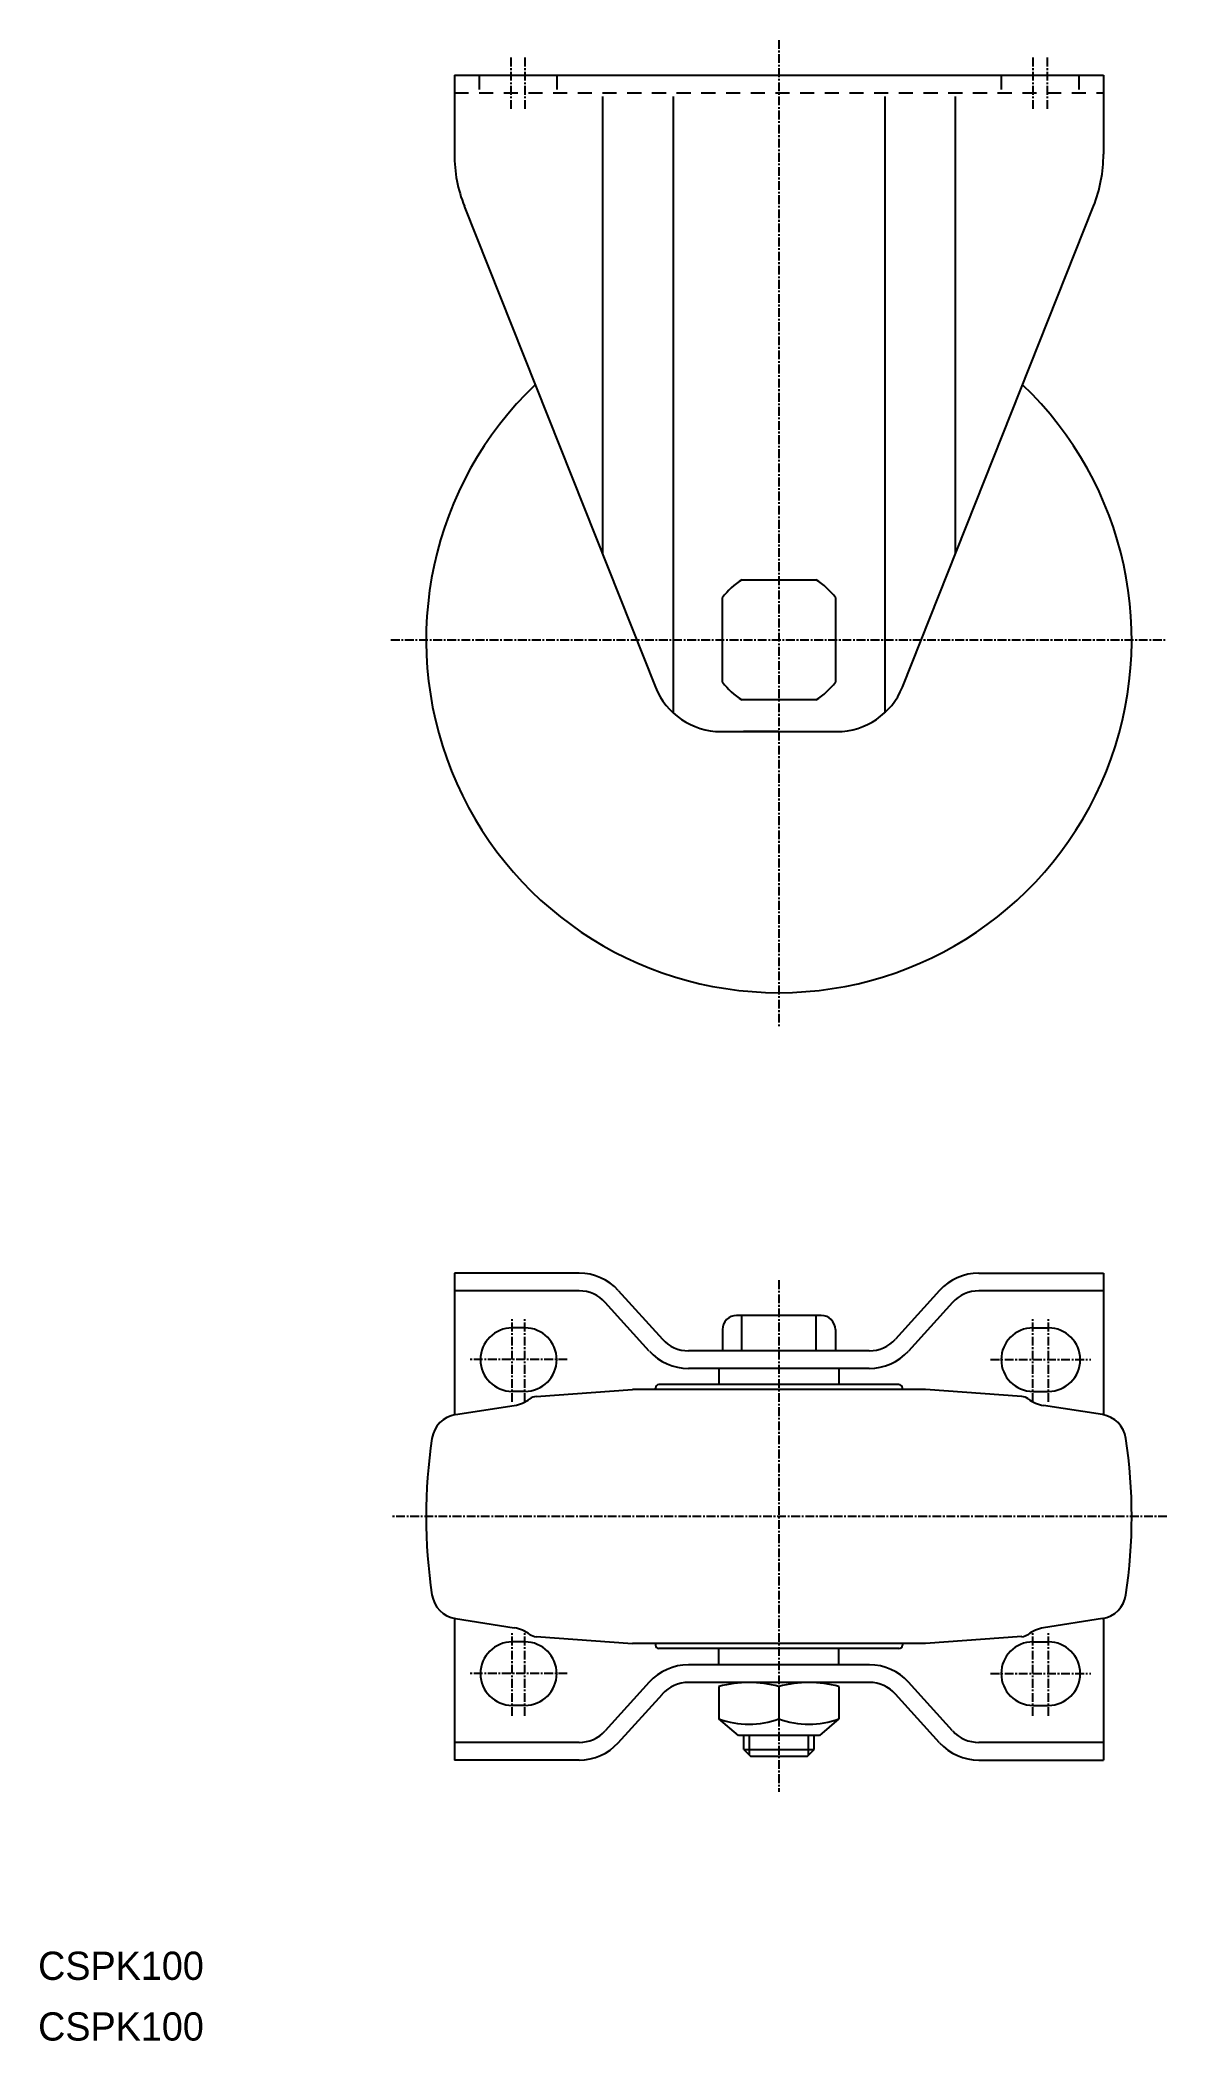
# Model space of a CAD drawing. Extents: x 0 to 160, y 0 to 283.
import ezdxf

# ---------------------------------------------------------------- set-up
doc = ezdxf.new("R2010")
doc.units = 0
doc.linetypes.add('CENTER', pattern=[2, 1.25, -0.25, 0.25, -0.25])
doc.linetypes.add('DASHED', pattern=[3.5, 2, -1.5])
doc.layers.get('0').update_dxf_attribs({"linetype": 'CONTINUOUS'})
doc.layers.add('CENTER', color=1, linetype='CENTER')

msp = doc.modelspace()

# ---------------------------------------------------------------- linework, layer by layer
at = {"color": 7, "linetype": 'CONTINUOUS'}
for p, q in [((59, 278.5), (151, 278.5)), ((59, 278.5), (59, 267.33)), ((151, 278.5), (151, 267.33)), ((80, 275.5), (80, 210.66)), ((90, 275.5), (90, 188.16)), ((120, 275.5), (120, 188.16)), ((130, 275.5), (130, 210.66)), ((60.41, 259.94), (87.49, 191.81)), ((122.51, 191.81), (149.59, 259.94)), ((99.73, 207), (110.27, 207)), ((97, 192.5), (97, 204.5)), ((113, 204.5), (113, 192.5)), ((110.27, 190), (99.73, 190)), ((96.79, 185.5), (113.21, 185.5)), ((105, 185.5), (99.97, 185.5)), ((76.68, 108.75), (59, 108.75)), ((59, 108.75), (59, 88.67)), ((133.32, 108.75), (151, 108.75)), ((151, 108.75), (151, 88.67)), ((76.68, 106.25), (59, 106.25)), ((82.23, 106.29), (88.48, 99.39)), ((127.77, 106.29), (121.52, 99.39)), ((151, 106.25), (133.32, 106.25)), ((86.63, 97.71), (80.38, 104.61)), ((111, 102.75), (99, 102.75)), ((99.73, 97.75), (99.73, 102.75)), ((110.27, 97.75), (110.27, 102.75)), ((129.62, 104.61), (123.37, 97.71)), ((69, 101), (67.2, 101)), ((97, 100.75), (97, 97.75)), ((113, 100.75), (113, 97.75)), ((141, 101), (143.2, 101)), ((117.81, 97.75), (92.19, 97.75)), ((117.81, 95.25), (92.19, 95.25)), ((96.5, 95.25), (96.5, 92.95)), ((113.5, 95.25), (113.5, 92.95)), ((69, 92), (67.2, 92)), ((70.58, 91.26), (84.24, 92.25)), ((125.76, 92.25), (84.24, 92.25)), ((87.5, 92.25), (87.5, 92.45)), ((122, 92.95), (88, 92.95)), ((122.5, 92.25), (122.5, 92.45)), ((139.42, 91.26), (125.76, 92.25)), ((141, 92), (143.2, 92)), ((59.16, 88.7), (67.49, 90.01)), ((150.84, 88.7), (142.51, 90.01)), ((59, 59.83), (59, 39.75)), ((59.16, 59.8), (67.49, 58.49)), ((150.84, 59.8), (142.51, 58.49)), ((151, 59.83), (151, 39.75)), ((70.58, 57.24), (84.24, 56.25)), ((139.42, 57.24), (125.76, 56.25)), ((69, 56.5), (67.2, 56.5)), ((125.76, 56.25), (84.24, 56.25)), ((87.5, 56.25), (87.5, 56.05)), ((122, 55.55), (88, 55.55)), ((96.5, 53.25), (96.5, 55.55)), ((113.5, 53.25), (113.5, 55.55)), ((122.5, 56.25), (122.5, 56.05)), ((141, 56.5), (143.2, 56.5)), ((117.82, 53.25), (92.18, 53.25)), ((86.62, 50.79), (80.38, 43.89)), ((82.23, 42.21), (88.48, 49.11)), ((117.82, 50.75), (92.18, 50.75)), ((96.5, 50.17), (96.5, 45.6)), ((105, 50.17), (105, 45.6)), ((113.5, 50.17), (113.5, 45.6)), ((127.77, 42.21), (121.52, 49.11)), ((129.62, 43.89), (123.38, 50.79)), ((69, 47.5), (67.2, 47.5)), ((99.25, 43.25), (96.5, 45.6)), ((113.5, 45.6), (110.75, 43.25)), ((141, 47.5), (143.2, 47.5)), ((110.75, 43.25), (99.25, 43.25)), ((100.01, 41.25), (100.01, 43.25)), ((110.01, 41.25), (110.01, 43.25)), ((76.67, 42.25), (59, 42.25)), ((76.67, 39.75), (59, 39.75)), ((100.01, 41.25), (101.01, 40.25)), ((100.01, 41.25), (110.01, 41.25)), ((109.01, 40.25), (101.01, 40.25)), ((109.01, 40.25), (110.01, 41.25)), ((151, 42.25), (133.33, 42.25)), ((133.33, 39.75), (151, 39.75))]:
    msp.add_line(p, q, dxfattribs=at)
at = {"color": 3, "linetype": 'DASHED'}
for p, q in [((62.5, 278.5), (62.5, 276)), ((73.5, 278.5), (73.5, 276)), ((136.5, 278.5), (136.5, 276)), ((147.5, 278.5), (147.5, 276)), ((59, 276), (151, 276))]:
    msp.add_line(p, q, dxfattribs=at)
at = {"color": 3, "linetype": 'CONTINUOUS'}
for p, q in [((100.81, 40.45), (100.81, 43.25)), ((109.19, 40.43), (109.19, 43.25))]:
    msp.add_line(p, q, dxfattribs=at)
at = {"color": 7, "linetype": 'CONTINUOUS'}
for centre, radius, start, end in [((79, 267.33), 20, 180, 201.6746), ((131, 267.33), 20, 338.3253, 0), ((105, 198.5), 50, 133.6874, 46.3124), ((105, 198.5), 10, 121.7883, 143.1301), ((105, 198.5), 10, 36.8699, 58.2117), ((96.79, 195.5), 10, 201.6746, 270), ((105, 198.5), 10, 216.8699, 238.2117), ((105, 198.5), 10, 301.7883, 323.1301), ((113.21, 195.5), 10, 270, 338.3253), ((76.68, 101.25), 7.5, 42.1863, 90), ((133.32, 101.25), 7.5, 90, 137.8137), ((76.68, 101.25), 5, 42.1863, 90), ((133.32, 101.25), 5, 90, 137.8137), ((99, 100.75), 2, 90, 180), ((111, 100.75), 2, 0, 90), ((67.2, 96.5), 4.5, 90, 270), ((69, 96.5), 4.5, 270, 90), ((92.19, 102.75), 5, 222.1863, 270), ((117.81, 102.75), 5, 270, 317.8137), ((141, 96.5), 4.5, 90, 270), ((143.2, 96.5), 4.5, 270, 90), ((92.19, 102.75), 7.5, 222.1863, 270), ((117.81, 102.75), 7.5, 270, 317.8137), ((66.71, 94.95), 5, 278.962, 306.5502), ((70.7, 89.57), 1.7, 94.1305, 126.5502), ((88, 92.45), 0.5, 90, 180), ((122, 92.45), 0.5, 0, 90), ((139.3, 89.57), 1.7, 53.4498, 85.8695), ((143.29, 94.95), 5, 233.4498, 261.038), ((59.78, 84.75), 4, 98.9617, 171.4983), ((150.22, 84.75), 4, 8.5017, 81.0383), ((130, 74.25), 75, 171.4983, 188.5017), ((80, 74.25), 75, 351.4983, 8.5017), ((59.78, 63.75), 4, 188.5017, 261.0383), ((150.22, 63.75), 4, 278.9617, 351.4983), ((66.71, 53.55), 5, 53.4498, 81.038), ((70.7, 58.93), 1.7, 233.4498, 265.8695), ((139.3, 58.93), 1.7, 274.1305, 306.5502), ((143.29, 53.55), 5, 98.962, 126.5502), ((67.2, 52), 4.5, 90, 270), ((69, 52), 4.5, 270, 90), ((88, 56.05), 0.5, 180, 270), ((122, 56.05), 0.5, 270, 0), ((141, 52), 4.5, 90, 270), ((143.2, 52), 4.5, 270, 90), ((92.18, 45.75), 7.5, 90, 137.8274), ((117.82, 45.75), 7.5, 42.1726, 90), ((92.18, 45.75), 5, 90, 137.8274), ((100.75, 34.9), 15.85, 74.4429, 105.5571), ((109.25, 34.9), 15.85, 74.4429, 105.5571), ((117.82, 45.75), 5, 42.1726, 90), ((100.75, 57.11), 12.28, 249.7438, 290.2562), ((109.25, 57.11), 12.28, 249.7438, 290.2562), ((76.67, 47.25), 5, 270, 317.8274), ((133.33, 47.25), 5, 222.1726, 270), ((76.67, 47.25), 7.5, 270, 317.8274), ((133.33, 47.25), 7.5, 222.1726, 270)]:
    msp.add_arc(centre, radius, start, end, dxfattribs=at)
at = {"layer": 'CENTER', "color": 1, "linetype": 'CENTER'}
for p, q in [((67, 281), (67, 273.7)), ((69, 281), (69, 273.7)), ((105, 283.5), (105, 143.5)), ((141, 281), (141, 273.7)), ((143, 281), (143, 273.7)), ((50, 198.5), (160, 198.5)), ((105, 107.75), (105, 35.25)), ((67.2, 90.5), (67.2, 102.5)), ((69, 90.5), (69, 102.5)), ((141, 90.5), (141, 102.5)), ((143.2, 90.5), (143.2, 102.5)), ((75, 96.5), (61.2, 96.5)), ((135, 96.5), (149.2, 96.5)), ((160, 74.25), (50, 74.25)), ((67.2, 46), (67.2, 58)), ((69, 46), (69, 58)), ((141, 46), (141, 58)), ((143.2, 46), (143.2, 58)), ((75, 52), (61.2, 52)), ((135, 52), (149.2, 52))]:
    msp.add_line(p, q, dxfattribs=at)

# ---------------------------------------------------------------- texts
at = {"color": 7, "linetype": 'CONTINUOUS'}
for p in [(0, 8.6), (0, 0)]:
    msp.add_text('CSPK100', height=4, dxfattribs=at).set_placement(p)

doc.saveas('drawing.dxf')
